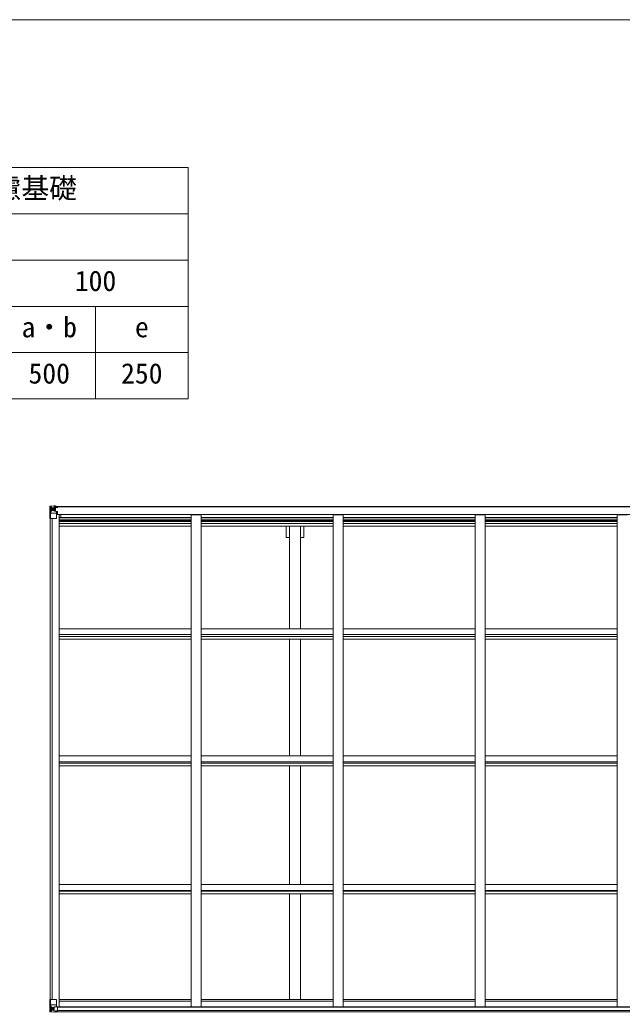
# Model space of a CAD drawing. Units: millimetres at full size, with parts at other scales. Extents: x -9783 to 9892, y -6828 to 6752.
# Drawn here: x -3208 to -171, y 1750 to 6752 of the extents above; entities that cross this region are included whole.
import ezdxf
from ezdxf.enums import TextEntityAlignment as Align

# ---------------------------------------------------------------- set-up
doc = ezdxf.new("R2010")
doc.units = ezdxf.units.MM
doc.header["$LTSCALE"] = 35
for name, color, linetype, lineweight in [('0-1_本体', 4, 'Continuous', 9), ('0-2_部品', 7, 'Continuous', 9), ('1-0_FRAME', 7, 'Continuous', 18), ('F-0_240', 7, 'Continuous', 9)]:
    doc.layers.add(name, color=color, linetype=linetype, lineweight=lineweight)
doc.styles.add('ＭＳ ゴシック', font='')
doc.styles.get('ＭＳ ゴシック').set_extended_font_data('MS Gothic')

msp = doc.modelspace()

# ---------------------------------------------------------------- linework, layer by layer
at = {"layer": '0-1_本体'}
for p, q in [((-3033.14, 4299.5), (2686.86, 4299.5)), ((-3033.14, 4297.44), (2686.86, 4297.44)), ((-3022.64, 4257.82), (-3009.64, 4257.82)), ((-3009.64, 1777.29), (-3009.64, 4257.82)), ((-3002.14, 4259.24), (2660.86, 4259.24)), ((-3002.14, 4244.16), (-3002.14, 4259.24)), ((-2343.64, 4257.4), (-2293.64, 4257.4)), ((-2343.64, 1777.29), (-2343.64, 4257.4)), ((-2293.64, 1777.29), (-2293.64, 4257.4)), ((-1627.64, 4257.4), (-1577.64, 4257.4)), ((-1627.64, 1777.29), (-1627.64, 4257.4)), ((-1577.64, 1777.29), (-1577.64, 4257.4)), ((-911.64, 4257.4), (-861.64, 4257.4)), ((-911.64, 1777.29), (-911.64, 4257.4)), ((-861.64, 1777.29), (-861.64, 4257.4)), ((-195.64, 4257.4), (-145.64, 4257.4)), ((-195.64, 1777.29), (-195.64, 4257.4)), ((-3054.64, 1813.64), (-3054.64, 4238.74)), ((-3045.64, 1813.64), (-3045.64, 4238.74)), ((-3044.94, 1813.64), (-3044.94, 4238.74)), ((-3009.64, 4244.16), (-2343.64, 4244.16)), ((-3009.64, 4234.8), (-2343.64, 4234.8)), ((-3009.64, 4227.72), (-2343.64, 4227.72)), ((-3009.64, 4223.94), (-2343.64, 4223.94)), ((-3009.64, 4212.6), (-2343.64, 4212.6)), ((-2293.64, 4244.16), (-1627.64, 4244.16)), ((-2293.64, 4234.8), (-1627.64, 4234.8)), ((-2293.64, 4227.72), (-1627.64, 4227.72)), ((-2293.64, 4223.94), (-1627.64, 4223.94)), ((-2293.64, 4212.6), (-1627.64, 4212.6)), ((-1577.64, 4244.16), (-911.64, 4244.16)), ((-1577.64, 4234.8), (-911.64, 4234.8)), ((-1577.64, 4227.72), (-911.64, 4227.72)), ((-1577.64, 4223.94), (-911.64, 4223.94)), ((-1577.64, 4212.6), (-911.64, 4212.6)), ((-861.64, 4244.16), (-195.64, 4244.16)), ((-861.64, 4234.8), (-195.64, 4234.8)), ((-861.64, 4227.72), (-195.64, 4227.72)), ((-861.64, 4223.94), (-195.64, 4223.94)), ((-861.64, 4212.6), (-195.64, 4212.6)), ((-3009.64, 4199.77), (-2343.64, 4199.77)), ((-2293.64, 4199.77), (-1627.64, 4199.77)), ((-1848.14, 3682.32), (-1848.14, 4199.77)), ((-1793.14, 3682.32), (-1793.14, 4199.77)), ((-1775.44, 4143.5), (-1775.44, 4199.77)), ((-1577.64, 4199.77), (-911.64, 4199.77)), ((-861.64, 4199.77), (-195.64, 4199.77)), ((-1775.44, 4143.5), (-1793.14, 4143.5)), ((-3009.64, 3682.32), (-2343.64, 3682.32)), ((-3009.64, 3653.35), (-2343.64, 3653.35)), ((-2293.64, 3682.32), (-1627.64, 3682.32)), ((-2293.64, 3653.35), (-1627.64, 3653.35)), ((-1577.64, 3682.32), (-911.64, 3682.32)), ((-1577.64, 3653.35), (-911.64, 3653.35)), ((-861.64, 3682.32), (-195.64, 3682.32)), ((-861.64, 3653.35), (-195.64, 3653.35)), ((-3009.64, 3643.2), (-2343.64, 3643.2)), ((-3009.64, 3630.36), (-2343.64, 3630.36)), ((-2293.64, 3643.2), (-1627.64, 3643.2)), ((-2293.64, 3630.36), (-1627.64, 3630.36)), ((-1848.14, 3041.86), (-1848.14, 3630.36)), ((-1793.14, 3041.86), (-1793.14, 3630.36)), ((-1577.64, 3643.2), (-911.64, 3643.2)), ((-1577.64, 3630.36), (-911.64, 3630.36)), ((-861.64, 3643.2), (-195.64, 3643.2)), ((-861.64, 3630.36), (-195.64, 3630.36)), ((-3009.64, 3041.86), (-2343.64, 3041.86)), ((-3009.64, 3012.42), (-2343.64, 3012.42)), ((-3009.64, 3005.27), (-2343.64, 3005.27)), ((-2293.64, 3041.86), (-1627.64, 3041.86)), ((-2293.64, 3012.42), (-1627.64, 3012.42)), ((-2293.64, 3005.27), (-1627.64, 3005.27)), ((-1577.64, 3041.86), (-911.64, 3041.86)), ((-1577.64, 3012.42), (-911.64, 3012.42)), ((-1577.64, 3005.27), (-911.64, 3005.27)), ((-861.64, 3041.86), (-195.64, 3041.86)), ((-861.64, 3012.42), (-195.64, 3012.42)), ((-861.64, 3005.27), (-195.64, 3005.27)), ((-3009.64, 2992.32), (-2343.64, 2992.32)), ((-2293.64, 2992.32), (-1627.64, 2992.32)), ((-1848.14, 2393.02), (-1848.14, 2992.32)), ((-1793.14, 2393.02), (-1793.14, 2992.32)), ((-1577.64, 2992.32), (-911.64, 2992.32)), ((-861.64, 2992.32), (-195.64, 2992.32)), ((-3009.64, 2393.02), (-2343.64, 2393.02)), ((-3009.64, 2363.23), (-2343.64, 2363.23)), ((-3009.64, 2359.35), (-2343.64, 2359.35)), ((-2293.64, 2393.02), (-1627.64, 2393.02)), ((-2293.64, 2363.23), (-1627.64, 2363.23)), ((-2293.64, 2359.35), (-1627.64, 2359.35)), ((-1577.64, 2393.02), (-911.64, 2393.02)), ((-1577.64, 2363.23), (-911.64, 2363.23)), ((-1577.64, 2359.35), (-911.64, 2359.35)), ((-861.64, 2393.02), (-195.64, 2393.02)), ((-861.64, 2363.23), (-195.64, 2363.23)), ((-861.64, 2359.35), (-195.64, 2359.35)), ((-3009.62, 2346.33), (-2343.64, 2346.33)), ((-2293.64, 2346.33), (-1627.64, 2346.33)), ((-1848.14, 1814.51), (-1848.14, 2346.33)), ((-1793.14, 1814.51), (-1793.14, 2346.33)), ((-1577.64, 2346.33), (-911.64, 2346.33)), ((-861.64, 2346.33), (-195.64, 2346.33)), ((-3009.64, 1814.51), (-2343.64, 1814.51)), ((-3009.64, 1805.4), (-2343.64, 1805.4)), ((-2293.64, 1814.51), (-1627.64, 1814.51)), ((-2293.64, 1805.4), (-1627.64, 1805.4)), ((-1577.64, 1814.51), (-911.64, 1814.51)), ((-1577.64, 1805.4), (-911.64, 1805.4)), ((-861.64, 1814.51), (-195.64, 1814.51)), ((-861.64, 1805.4), (-195.64, 1805.4)), ((-3028.14, 1751.84), (2686.86, 1751.84)), ((-3018.68, 1777.29), (2677.4, 1777.29)), ((-3018.14, 1774.93), (2676.86, 1774.93)), ((-3018.14, 1759.28), (2676.86, 1759.28))]:
    msp.add_line(p, q, dxfattribs=at)
msp.add_lwpolyline([(-1848.14, 4143.5), (-1865.84, 4143.5), (-1865.84, 4199.77)], dxfattribs=at)
at = {"layer": '0-2_部品'}
for p, q in [((-3034.64, 4301.62), (-3046.64, 4300.84)), ((-3028.14, 4302.13), (-3034.64, 4301.74)), ((-3034.64, 4275.64), (-3034.64, 4301.74)), ((-3028.14, 4301.25), (-3028.14, 4302.13)), ((-3056.64, 4299.44), (-3056.64, 4299.41)), ((-3055.7, 4300.45), (-3055.7, 4300.45)), ((-3055.7, 4300.4), (-3055.7, 4300.44)), ((-3046.74, 4300.83), (-3054.66, 4300.36)), ((-3053.8, 4299.39), (-3053.8, 4299.32)), ((-3053.8, 4238.74), (-3053.8, 4299.32)), ((-3053.25, 4265.62), (-3049.11, 4277.7)), ((-3053.25, 4265.62), (-3046.64, 4265.4)), ((-3049.83, 4295.94), (-3052.56, 4299.61)), ((-3048.98, 4292.44), (-3046.64, 4292.5)), ((-3048.98, 4278.97), (-3048.98, 4292.44)), ((-3046.64, 4278.93), (-3048.98, 4278.97)), ((-3046.64, 4292.49), (-3034.64, 4292.49)), ((-3046.64, 4278.94), (-3034.64, 4278.94)), ((-3046.64, 4278.93), (-3046.64, 4278.94)), ((-3046.64, 4265.4), (-3022.64, 4265.4)), ((-3041.16, 4285.3), (-3041.16, 4284.34)), ((-3035.64, 4292.49), (-3034.64, 4292.49)), ((-3034.64, 4300.85), (-3028.14, 4301.25)), ((-3033.14, 4296.03), (-3034.64, 4296.03)), ((-3033.14, 4292.49), (-3034.64, 4292.49)), ((-3033.14, 4278.94), (-3034.64, 4278.94)), ((-3033.82, 4275.38), (-3023.47, 4273.73)), ((-3033.82, 4274.75), (-3033.82, 4275.38)), ((-3023.47, 4273.09), (-3033.82, 4274.75)), ((-3028.14, 4300.32), (-3033.14, 4300.24)), ((-3032.64, 4295.67), (-3033.14, 4295.67)), ((-3029.14, 4290.74), (-3033.14, 4290.74)), ((-3029.14, 4282.53), (-3033.14, 4282.53)), ((-3033.03, 4294.37), (-3029.14, 4294.37)), ((-3032.65, 4294.58), (-3032.65, 4294.74)), ((-3032.65, 4294.74), (-3032.64, 4294.74)), ((-3032.64, 4296.69), (-3032.64, 4294.74)), ((-3024.64, 4296.69), (-3032.64, 4296.69)), ((-3024.64, 4296.67), (-3032.64, 4296.67)), ((-3022.64, 4294.83), (-3032.64, 4294.74)), ((-3029.14, 4274.63), (-3029.14, 4294.6)), ((-3028.14, 4300.73), (-3028.14, 4301.25)), ((-3028.14, 4300.73), (-3028.14, 4300.32)), ((-3028.14, 4300.32), (-3028.14, 4299.5)), ((-3023.47, 4273.73), (-3023.47, 4273.09)), ((-3023.19, 4273.65), (-3019.14, 4273.61)), ((-3023.14, 4299.94), (-3023.14, 4299.5)), ((-3022.84, 4299.94), (-3023.14, 4299.94)), ((-3022.84, 4299.94), (-3021.15, 4299.5)), ((-3022.64, 4296.44), (-3017.64, 4296.44)), ((-3022.64, 4294.83), (-3022.64, 4296.44)), ((-3022.64, 4239.74), (-3022.64, 4272.83)), ((-3018.14, 4261.74), (-3022.64, 4261.74)), ((-3002.14, 4258.42), (-3022.64, 4258.42)), ((-3018.14, 4273.6), (-3019.14, 4273.61)), ((-3019.14, 4271.88), (-3018.14, 4271.88)), ((-3018.14, 4258.42), (-3018.14, 4273.6)), ((-3017.64, 4297.44), (-3017.64, 4296.44)), ((-3017.64, 4296.44), (-3016.64, 4296.44)), ((-3016.64, 4296.44), (-3016.64, 4297.44)), ((-3016.64, 4296.44), (-3016.64, 4294.87)), ((-3016.64, 4294.75), (-3016.64, 4294.87)), ((-3053.8, 4238.74), (-3023.64, 4238.74)), ((-3056.64, 1813.64), (-3023.64, 1813.64)), ((-3056.64, 1752.93), (-3056.64, 1813.64)), ((-3053.8, 1813.64), (-3053.8, 1753.05)), ((-3022.64, 1812.64), (-3022.64, 1779.54)), ((-3055.7, 1751.97), (-3055.7, 1751.93)), ((-3046.73, 1751.54), (-3054.66, 1752.01)), ((-3053.8, 1752.98), (-3053.8, 1753.05)), ((-3053.25, 1786.76), (-3046.64, 1786.97)), ((-3053.25, 1786.76), (-3049.11, 1774.67)), ((-3049.83, 1756.43), (-3052.56, 1752.76)), ((-3046.64, 1773.44), (-3048.98, 1773.41)), ((-3048.98, 1773.41), (-3048.98, 1759.94)), ((-3048.98, 1759.94), (-3046.64, 1759.88)), ((-3046.64, 1786.97), (-3022.64, 1786.97)), ((-3046.64, 1773.44), (-3046.64, 1773.44)), ((-3034.64, 1773.44), (-3046.64, 1773.44)), ((-3046.64, 1759.88), (-3034.64, 1759.88)), ((-3034.64, 1750.75), (-3046.64, 1751.54)), ((-3042.12, 1767.08), (-3042.12, 1768.04)), ((-3034.64, 1777.42), (-3028.14, 1777.42)), ((-3034.64, 1777.42), (-3034.64, 1750.64)), ((-3023.47, 1779.28), (-3033.82, 1777.63)), ((-3033.82, 1777.63), (-3033.82, 1777.42)), ((-3031.12, 1777.42), (-3023.47, 1778.65)), ((-3028.14, 1777.42), (-3019.14, 1777.39)), ((-3028.14, 1750.24), (-3028.14, 1756.18)), ((-3019.14, 1755.61), (-3028.14, 1755.56)), ((-3023.47, 1778.65), (-3023.47, 1779.28)), ((-3018.14, 1776.48), (-3018.14, 1756.33))]:
    msp.add_line(p, q, dxfattribs=at)
for points in [[(-3055.7, 4300.45), (-3046.64, 4301), (-3034.64, 4301.74)], [(-3056.64, 4299.41), (-3056.64, 4238.74), (-3053.8, 4238.74)], [(-3043.08, 4286.26), (-3044.04, 4286.26), (-3044.04, 4287.22), (-3043.08, 4287.22)], [(-3042.12, 4288.18), (-3042.12, 4289.14), (-3041.16, 4289.14), (-3041.16, 4288.18)], [(-3041.16, 4284.34), (-3042.12, 4284.34), (-3042.12, 4285.3)], [(-3040.2, 4287.22), (-3039.24, 4287.22), (-3039.24, 4286.26), (-3040.2, 4286.26)], [(-3028.14, 4300.73), (-3033.14, 4300.73), (-3033.14, 4275.27)], [(-3017.64, 4294.71), (-3032.64, 4294.58), (-3032.65, 4294.58)], [(-3032.64, 4295.67), (-3024.64, 4295.67), (-3024.64, 4297.44)], [(-3022.64, 4294.83), (-3022.64, 4294.82), (-3016.64, 4294.87)], [(-3019.14, 4273.61), (-3019.14, 4271.88), (-3022.64, 4271.86)], [(-3055.7, 1751.93), (-3046.64, 1751.37), (-3028.14, 1750.24)], [(-3043.08, 1765.16), (-3044.04, 1765.16), (-3044.04, 1766.12), (-3043.08, 1766.12)], [(-3042.12, 1768.04), (-3041.16, 1768.04), (-3041.16, 1767.08)], [(-3041.16, 1764.2), (-3041.16, 1763.24), (-3042.12, 1763.24), (-3042.12, 1764.2)], [(-3040.2, 1766.12), (-3039.24, 1766.12), (-3039.24, 1765.16), (-3040.2, 1765.16)], [(-3018.14, 1756.33), (-3018.15, 1756.22), (-3028.14, 1756.18)]]:
    msp.add_lwpolyline(points, dxfattribs=at)
for centre in [(-3041.64, 4286.74), (-3041.64, 1765.64)]:
    msp.add_circle(centre, 5.3, dxfattribs=at)
for centre, radius, start, end in [((-3055.64, 4299.45), 1, 93.50017, 180.00079), ((-3055.64, 4299.44), 0.999, 93.4424, 179.95083), ((-3055.64, 4299.41), 0.999, 93.4424, 179.95083), ((-3054.49, 4313.05), 12.7, 269.24466, 275.10311), ((-3052.52, 4299.44), 1.28, 131.17831, 182.45895), ((-3043.08, 4288.18), 0.96, 270, 0), ((-3043.08, 4285.3), 0.96, 0, 90), ((-3040.2, 4288.18), 0.96, 180, 270), ((-3040.2, 4285.3), 0.96, 90, 180), ((-3033.71, 4276.31), 0.937, 182.32209, 263.26766), ((-3033.71, 4275.68), 0.937, 182.32209, 263.26766), ((-3032.64, 4297.19), 0.5, 179.99802, 269.99691), ((-3032.64, 4297.17), 0.5, 180.00109, 270.00109), ((-3032.64, 4294.24), 0.5, 90.52895, 180.04464), ((-3032.63, 4294.06), 0.513, 91.88028, 181.04707), ((-3023.58, 4272.8), 0.937, 2.32209, 83.26766), ((-3023.58, 4272.16), 0.937, 2.32209, 83.26766), ((-3017.51, 4302.4), 7.69, 268.96999, 276.43426), ((-3023.64, 4239.74), 1, 270, 0), ((-3023.64, 1812.64), 1, 0, 90), ((-3055.64, 1752.97), 0.999, 180.04917, 266.5576), ((-3055.64, 1752.93), 0.999, 180.04917, 266.5576), ((-3055.64, 1752.92), 1, 179.99921, 266.49983), ((-3054.49, 1739.32), 12.7, 84.89689, 90.75534), ((-3052.52, 1752.93), 1.28, 177.54105, 228.82169), ((-3043.08, 1767.08), 0.96, 270, 0), ((-3043.08, 1764.2), 0.96, 0, 90), ((-3040.2, 1767.08), 0.96, 180, 270), ((-3040.2, 1764.2), 0.96, 90, 180), ((-3033.71, 1776.7), 0.937, 96.73234, 129.06602), ((-3023.58, 1780.21), 0.937, 276.73234, 357.67791), ((-3023.58, 1779.58), 0.937, 276.73234, 357.67791)]:
    msp.add_arc(centre, radius, start, end, dxfattribs=at)
for centre, major_axis, ratio, start_param, end_param in [((-2854.7, 4312.76), (201, 12.36), 0.060933, 3.1373463, 3.1378449), ((-3053.7, 4300.52), (2, 0.12), 0.060933, 3.1378449, 4.2119296), ((-3052.53, 4267.96), (0.85, 2.32), 0.403757, 2.3087461, 3.2744049), ((-3053.51, 4297.43), (-0.02, 3), 0.466854, 5.5234897, 6.1575023), ((-3051.85, 4292.36), (0.03, 5), 0.573921, 4.7320603, 5.5159136), ((-3050.38, 4278.99), (0, 3), 0.468246, 4.2703918, 4.7058971), ((-3128.39, 4292.49), (81.75, 0), 0.061163, 0, 0.0007725), ((-3053.7, 1751.85), (2, -0.12), 0.060933, 2.0712557, 3.1453404), ((-2854.7, 1739.62), (201, -12.36), 0.060933, 3.1453404, 3.145839), ((-3052.53, 1784.41), (0.85, -2.32), 0.403757, 3.0087805, 3.9744392), ((-3053.51, 1754.95), (-0.02, -3), 0.466854, 0.125683, 0.7596956), ((-3051.85, 1760.02), (0.03, -5), 0.573921, 0.7672717, 1.551125), ((-3050.38, 1773.39), (0, -3), 0.468246, 1.5772882, 2.0127935), ((-3128.39, 1759.88), (81.75, 0), 0.061163, 6.2824128, 6.2831853), ((-3019.14, 1776.48), (1, -0.021), 0.906239, 0.0187047, 1.589501), ((-3019.14, 1756.32), (1, 0.012), 0.707053, 4.7036637, 6.124411)]:
    msp.add_ellipse(centre, major_axis=major_axis, ratio=ratio, start_param=start_param, end_param=end_param, dxfattribs=at)
at = {"layer": '1-0_FRAME'}
for p, q in [((-9126.26, 6007.79), (-2359.6, 6007.79)), ((-7959.6, 5774.46), (-2359.6, 5774.46)), ((-7959.6, 5541.12), (-2359.6, 5541.12)), ((-7959.6, 5307.79), (-2359.6, 5307.79)), ((-2826.26, 5307.79), (-2826.26, 4841.12))]:
    msp.add_line(p, q, dxfattribs=at)
for points in [[(-2359.6, 6007.79), (-2359.6, 5307.79), (-2359.6, 4841.12)], [(-9126.26, 5074.46), (-7959.6, 5074.46), (-2359.6, 5074.46)], [(-9126.26, 4841.12), (-8542.93, 4841.12), (-5159.6, 4841.12), (-3292.93, 4841.12), (-2359.6, 4841.12)]]:
    msp.add_lwpolyline(points, dxfattribs=at)
at = {"layer": 'F-0_240', "color": 5}
msp.add_line((-9783.03, 6751.9), (9396.97, 6751.9), dxfattribs=at)

# ---------------------------------------------------------------- texts
at = {"layer": '1-0_FRAME', "style": 'ＭＳ ゴシック'}
for s, p in [('土間コンクリート考慮基礎', (-4599.6, 5821.12)), ('100', (-2931.26, 5354.46)), ('a・b', (-3199.6, 5121.12)), ('e', (-2627.93, 5121.12)), ('500', (-3164.6, 4887.79)), ('250', (-2697.93, 4887.79))]:
    msp.add_text(s, height=102.6, dxfattribs=at).set_placement(p, align=Align.BOTTOM_LEFT)

doc.saveas('drawing.dxf')
